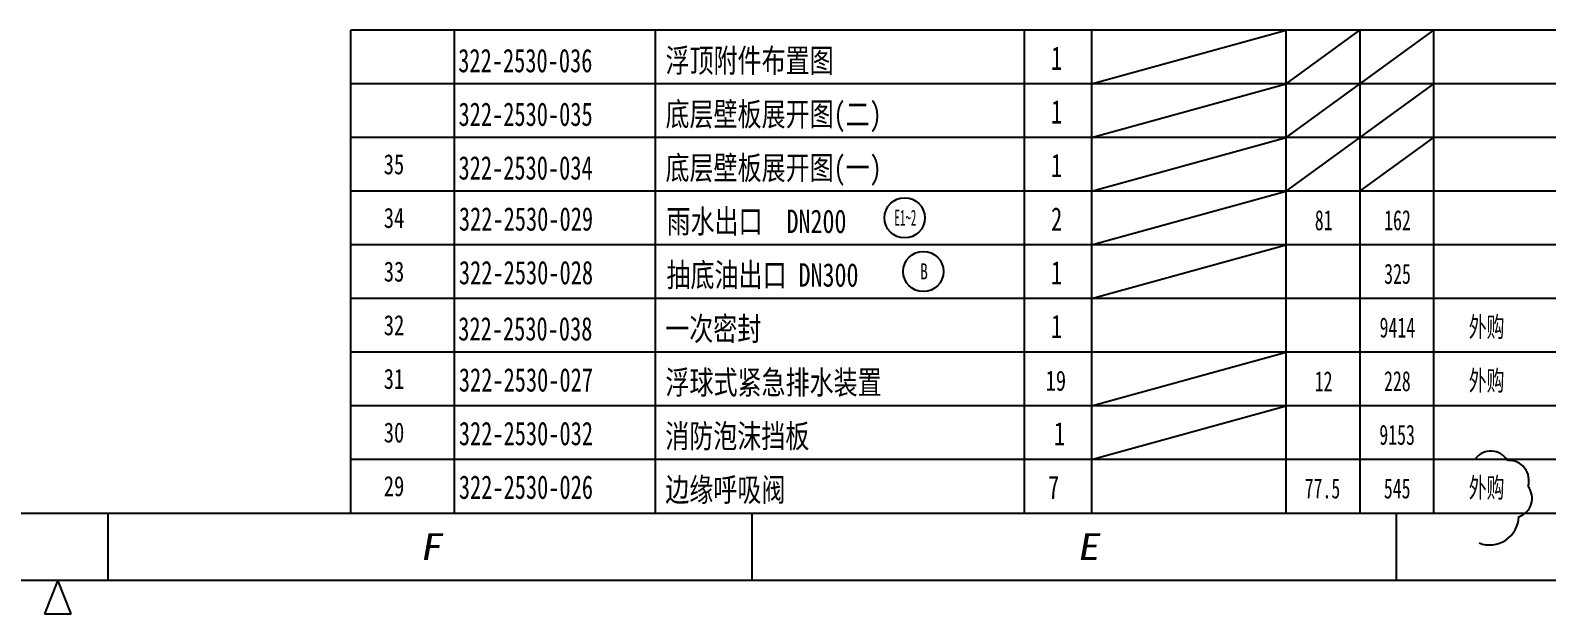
# Model space of a CAD drawing. Header units: inches. Extents: x 8 to 1207, y 9 to 860.
# Drawn here: x 603.1 to 829.1, y 9.3 to 96.3 of the extents above; entities that cross this region are included whole.
import ezdxf
from ezdxf.enums import TextEntityAlignment as Align

# ---------------------------------------------------------------- set-up
doc = ezdxf.new("R2010")
doc.units = ezdxf.units.IN
doc.header["$MEASUREMENT"] = 0
for name, color, linetype in [('1', 2, 'Continuous'), ('2', 1, 'Continuous'), ('L2008-A', 1, 'Continuous')]:
    doc.layers.add(name, color=color, linetype=linetype)
doc.styles.add('HZ', font='NSimSun.ttf', dxfattribs={"width": 0.75})

msp = doc.modelspace()

# ---------------------------------------------------------------- linework, layer by layer
at = {"layer": '1'}
for p, q in [((831.3, 96.26), (650.86, 96.26)), ((831.3, 88.26), (650.87, 88.26)), ((831.3, 80.26), (650.87, 80.26)), ((831.3, 72.26), (650.86, 72.26)), ((831.3, 64.26), (650.87, 64.26)), ((831.3, 56.26), (650.87, 56.26)), ((831.3, 48.26), (650.87, 48.26)), ((831.29, 40.26), (650.87, 40.26)), ((831.29, 32.26), (650.87, 32.26))]:
    msp.add_line(p, q, dxfattribs=at)
at = {"layer": '1', "linetype": 'Continuous'}
for p, q in [((761.28, 88.26), (790.28, 96.26)), ((790.28, 80.26), (812.28, 96.26)), ((790.28, 88.26), (801.28, 96.26)), ((761.28, 80.26), (790.28, 88.26)), ((790.28, 72.26), (812.28, 88.26)), ((761.28, 72.26), (790.28, 80.26)), ((801.28, 72.26), (812.28, 80.26)), ((761.28, 64.26), (790.28, 72.26)), ((761.28, 56.26), (790.28, 64.26)), ((761.28, 40.26), (790.28, 48.26)), ((761.27, 32.26), (790.27, 40.26))]:
    msp.add_line(p, q, dxfattribs=at)
at = {"layer": '1'}
for centre in [(733.42, 68.29), (736.2, 60.29)]:
    msp.add_circle(centre, 3, dxfattribs=at)
at = {"layer": '1', "color": 6, "linetype": 'Continuous'}
for centre, radius, start, end in [((820.79, 30.6), 2.91, 31.6365, 141.6365), ((823.44, 29.09), 3.04, 343.1821, 93.1821), ((824.08, 26.46), 2.87, 287.6314, 37.6314), ((820.63, 23.83), 4.32, 248.6664, 358.6664)]:
    msp.add_arc(centre, radius, start, end, dxfattribs=at)
at = {"layer": '2'}
msp.add_line((650.86, 24.26), (650.86, 96.26), dxfattribs=at)
at = {"layer": '2', "color": 2}
for p, q in [((666.29, 96.26), (666.29, 24.26)), ((696.29, 24.26), (696.29, 96.26)), ((751.28, 24.26), (751.28, 96.26)), ((761.28, 96.26), (761.28, 24.26)), ((790.28, 24.26), (790.28, 96.26)), ((801.28, 96.26), (801.28, 24.26)), ((812.28, 24.26), (812.28, 96.26))]:
    msp.add_line(p, q, dxfattribs=at)
at = {"layer": 'L2008-A', "color": 7, "linetype": 'Continuous'}
for p, q in [((37.71, 24.26), (1191.71, 24.26)), ((614.71, 14.26), (614.71, 24.26)), ((710.71, 14.26), (710.71, 24.26)), ((806.71, 14.26), (806.71, 24.26)), ((12.71, 14.26), (1201.71, 14.26)), ((607.21, 14.26), (605.21, 9.26)), ((609.21, 9.26), (607.21, 14.26)), ((605.21, 9.26), (609.21, 9.26))]:
    msp.add_line(p, q, dxfattribs=at)

# ---------------------------------------------------------------- texts
at = {"layer": '1', "style": 'HZ'}
for s, width, p in [('322-2530-036', 0.7, (666.88, 90)), ('\\M+5B8A1\\M+5B6A5\\M+5B8BD\\M+5BCFE\\M+5B2BC\\M+5D6C3\\M+5CDBC ', 0.75, (697.77, 90)), ('\\M+5B5D7\\M+5B2E3\\M+5B1DA\\M+5B0E5\\M+5D5B9\\M+5BFAA\\M+5CDBC(\\M+5B6FE)', 0.75, (697.77, 82)), ('322-2530-035', 0.7, (666.92, 82)), ('322-2530-034', 0.7, (666.92, 74)), ('\\M+5B5D7\\M+5B2E3\\M+5B1DA\\M+5B0E5\\M+5D5B9\\M+5BFAA\\M+5CDBC(\\M+5D2BB)', 0.75, (697.77, 74)), ('322-2530-029', 0.7, (666.98, 66.38)), ('\\M+5D3EA\\M+5CBAE\\M+5B3F6\\M+5BFDA  DN200', 0.75, (697.92, 66.03)), ('322-2530-028', 0.7, (666.98, 58.38)), ('\\M+5B3E9\\M+5B5D7\\M+5D3CD\\M+5B3F6\\M+5BFDA DN300', 0.75, (697.92, 58.03)), ('322-2530-038', 0.7, (666.88, 50)), ('\\M+5D2BB\\M+5B4CE\\M+5C3DC\\M+5B7E2', 0.75, (697.73, 50)), ('322-2530-027', 0.7, (666.97, 42.38)), ('\\M+5B8A1\\M+5C7F2\\M+5CABD\\M+5BDF4\\M+5BCB1\\M+5C5C5\\M+5CBAE\\M+5D7B0\\M+5D6C3', 0.75, (697.77, 42)), ('322-2530-032', 0.7, (666.97, 34.38)), ('\\M+5CFFB\\M+5B7C0\\M+5C5DD\\M+5C4AD\\M+5B5B2\\M+5B0E5', 0.75, (697.73, 34)), ('322-2530-026', 0.7, (666.97, 26.38)), ('\\M+5B1DF\\M+5D4B5\\M+5BAF4\\M+5CEFC\\M+5B7A7', 0.75, (697.74, 26))]:
    msp.add_text(s, height=3.5, dxfattribs=dict(at, width=width)).set_placement(p)
for s, height, width, p in [('1', 3.5, 0.7, (756.07, 92.11)), ('1', 3.5, 0.7, (756.07, 84.11)), ('35', 3, 0.75, (657.3, 76.26)), ('1', 3.5, 0.7, (756.07, 76.11)), ('34', 3, 0.75, (657.31, 68.26)), ('E1~2', 2.4, 0.5, (733.53, 68.31)), ('2', 3.5, 0.7, (756.07, 68.11)), ('81', 3, 0.65, (795.88, 67.92)), ('162', 3, 0.65, (806.88, 67.92)), ('33', 3, 0.75, (657.31, 60.26)), ('B', 2.4, 0.7, (736.31, 60.31)), ('1', 3.5, 0.7, (756.07, 60.11)), ('325', 3, 0.65, (806.88, 59.92)), ('32', 3, 0.75, (657.31, 52.26)), ('1', 3.5, 0.7, (756.07, 52.11)), ('9414', 3, 0.65, (806.86, 51.92)), ('\\M+5CDE2\\M+5B9BA', 3, 0.65, (820.16, 52.08)), ('31', 3, 0.75, (657.3, 44.26)), ('19', 3, 0.75, (755.95, 43.99)), ('12', 3, 0.65, (795.86, 43.92)), ('228', 3, 0.65, (806.86, 43.92)), ('\\M+5CDE2\\M+5B9BA', 3, 0.65, (820.16, 44.08)), ('30', 3, 0.75, (657.31, 36.26)), ('1 ', 3.5, 0.7, (757.34, 36.11)), ('9153', 3, 0.65, (806.82, 35.92)), ('29', 3, 0.75, (657.31, 28.26)), ('7', 3.5, 0.7, (755.63, 28.11)), ('\\M+5CDE2\\M+5B9BA', 3, 0.65, (820.16, 28.12)), ('77.5', 3, 0.65, (795.69, 27.92)), ('545', 3, 0.65, (806.83, 27.92))]:
    msp.add_text(s, height=height, dxfattribs=dict(at, width=width)).set_placement(p, align=Align.MIDDLE)
at = {"layer": 'L2008-A', "color": 7, "linetype": 'Continuous', "oblique": 10, "width": 1.2}
for s, p, p2 in [('F', (661.11, 17.26), (664.31, 17.26)), ('E', (759.11, 17.26), (762.31, 17.26))]:
    msp.add_text(s, height=4, dxfattribs=at).set_placement(p, p2, align=Align.FIT)

doc.saveas('drawing.dxf')
